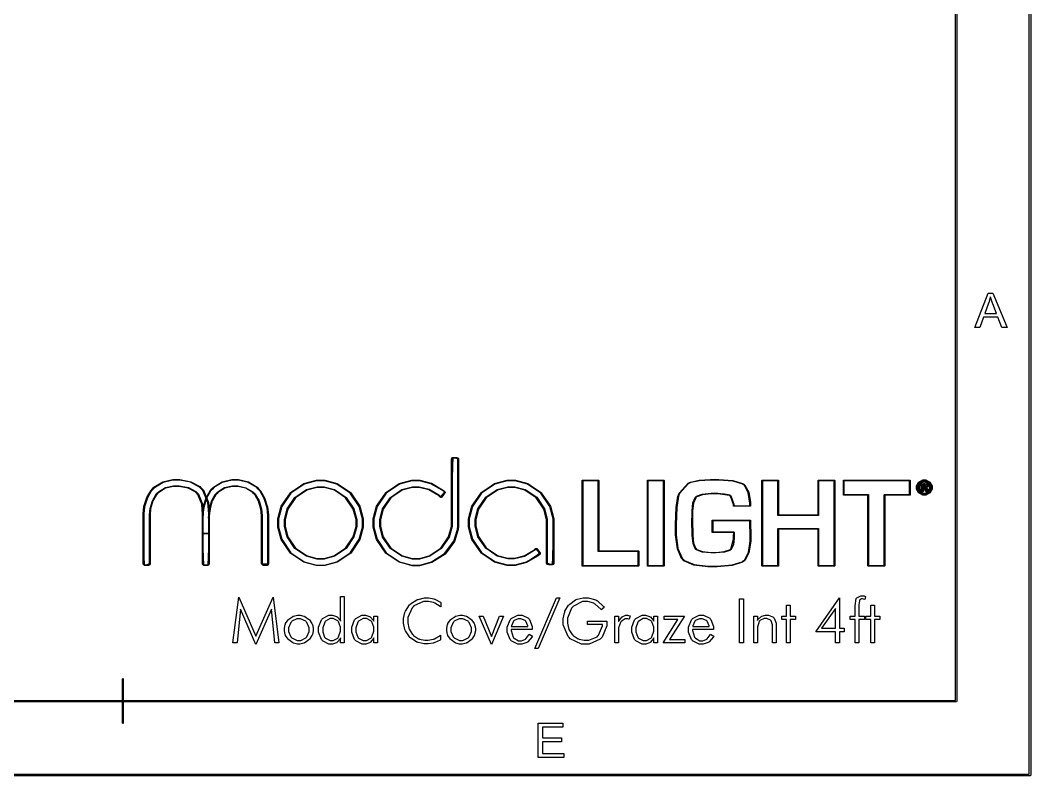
# Model space of a CAD drawing. Extents: x 0.54 to 10.46, y 0.74 to 7.76.
# Drawn here: x 8.179 to 10.465, y 0.739 to 2.448 of the extents above; entities that cross this region are included whole.
import ezdxf

# ---------------------------------------------------------------- set-up
doc = ezdxf.new("R2010")
doc.units = 0
doc.layers.get('0').update_dxf_attribs({"linetype": 'CONTINUOUS'})

msp = doc.modelspace()

# ---------------------------------------------------------------- linework, layer by layer
at = {"color": 0}
for points in [[(10.4631, 0.73899), (0.53689, 0.73899), (0.53646, 0.73899), (0.53516, 0.74029), (0.53516, 0.74072), (0.53516, 7.75928), (0.53516, 7.75971), (0.53646, 7.76101), (0.53689, 7.76101), (10.4631, 7.76101), (10.4635, 7.76101), (10.4648, 7.75971), (10.4648, 7.75928), (10.4648, 0.74072), (10.4648, 0.74029), (10.4635, 0.73899), (10.4631, 0.73899)], [(0.53863, 0.74246), (10.4614, 0.74246), (10.4614, 7.75754), (0.53863, 7.75754), (0.53863, 0.74246)], [(10.296, 0.90609), (0.87115, 0.90609), (0.87071, 0.90609), (0.86941, 0.90739), (0.86941, 0.90782), (0.86941, 7.59218), (0.86941, 7.59261), (0.87071, 7.59392), (0.87115, 7.59392), (10.296, 7.59392), (10.2964, 7.59392), (10.2977, 7.59261), (10.2977, 7.59218), (10.2977, 0.90782), (10.2977, 0.90739), (10.2964, 0.90609), (10.296, 0.90609)], [(0.87289, 0.90956), (10.2943, 0.90956), (10.2943, 7.59044), (0.87289, 7.59044), (0.87289, 0.90956)], [(10.3383, 1.7525), (10.3682, 1.83035), (10.3793, 1.83035), (10.4111, 1.7525), (10.3994, 1.7525), (10.3903, 1.7761), (10.3578, 1.7761), (10.3492, 1.7525), (10.3383, 1.7525)], [(10.3607, 1.78444), (10.3871, 1.78444), (10.379, 1.80604), (10.3783, 1.80767), (10.3737, 1.82113), (10.3735, 1.82215), (10.3732, 1.8209), (10.3697, 1.8086), (10.3693, 1.80735), (10.3607, 1.78444)], [(9.074, 1.21419), (9.06456, 1.21419), (9.0364, 1.22184), (9.00569, 1.24251), (8.98503, 1.27322), (8.97743, 1.30138), (8.97743, 1.31071), (8.97743, 1.32015), (8.98503, 1.34831), (9.00569, 1.37902), (9.0364, 1.39968), (9.06456, 1.40728), (9.074, 1.40728), (9.08257, 1.40728), (9.10835, 1.40082), (9.1345, 1.38596), (9.13926, 1.38173), (9.13926, 1.38173), (9.14014, 1.38043), (9.14019, 1.38015), (9.14019, 1.37999), (9.13965, 1.37836), (9.13954, 1.3782), (9.13894, 1.3775), (9.1351, 1.37272), (9.13238, 1.3693), (9.13238, 1.3693), (9.13222, 1.36914), (9.13112, 1.36849), (9.13081, 1.36849), (9.13032, 1.36849), (9.12896, 1.36936), (9.12896, 1.36936), (9.12522, 1.37288), (9.10357, 1.38558), (9.08138, 1.39117), (9.074, 1.39117), (9.06614, 1.39117), (9.04269, 1.38487), (9.01708, 1.36762), (8.99983, 1.34201), (8.99354, 1.31858), (8.99354, 1.31071), (8.99354, 1.3029), (8.99983, 1.27946), (9.01708, 1.25391), (9.04269, 1.23665), (9.06614, 1.23031), (9.074, 1.23031), (9.08171, 1.23031), (9.10493, 1.23665), (9.13038, 1.25391), (9.14774, 1.27951), (9.15429, 1.30295), (9.1544, 1.31076), (9.15446, 1.31646), (9.15457, 1.34451), (9.15457, 1.35726), (9.15457, 1.36149), (9.15451, 1.45486), (9.15451, 1.45486), (9.15511, 1.45742), (9.15539, 1.45768), (9.15554, 1.4579), (9.15782, 1.45888), (9.15858, 1.45888), (9.16672, 1.45888), (9.16672, 1.45888), (9.16917, 1.45828), (9.16943, 1.45801), (9.1696, 1.45785), (9.17051, 1.45589), (9.17051, 1.45524), (9.17051, 1.30691), (9.17036, 1.30452), (9.16976, 1.29557), (9.16103, 1.2691), (9.13997, 1.2404), (9.10997, 1.22119), (9.08296, 1.21419), (9.074, 1.21419)], [(9.13883, 1.38124), (9.13444, 1.38509), (9.10921, 1.39968), (9.08279, 1.40657), (9.074, 1.40657), (9.06467, 1.40657), (9.03668, 1.39908), (9.00618, 1.37853), (8.98563, 1.34804), (8.97814, 1.3201), (8.97814, 1.31076), (8.97814, 1.30149), (8.98563, 1.27349), (9.00618, 1.243), (9.03668, 1.22244), (9.06467, 1.21484), (9.074, 1.21484), (9.08296, 1.21484), (9.10992, 1.22184), (9.13965, 1.24099), (9.16049, 1.26953), (9.16906, 1.29574), (9.16965, 1.30458), (9.16971, 1.30518), (9.16971, 1.31174), (9.16976, 1.3291), (9.16982, 1.3533), (9.16982, 1.38081), (9.16982, 1.40815), (9.16982, 1.43201), (9.16982, 1.44883), (9.16986, 1.45518), (9.16986, 1.45518), (9.16906, 1.45594), (9.16303, 1.45785), (9.15858, 1.45822), (9.15858, 1.45822), (9.15771, 1.45742), (9.15662, 1.44174), (9.15565, 1.40864), (9.15528, 1.37614), (9.15528, 1.36144), (9.15528, 1.36144), (9.15528, 1.36144), (9.15528, 1.34473), (9.15517, 1.31652), (9.15511, 1.31076), (9.155, 1.3029), (9.14844, 1.27924), (9.13108, 1.25347), (9.10542, 1.23606), (9.08182, 1.22966), (9.074, 1.22966), (9.06608, 1.22966), (9.04243, 1.23606), (9.0166, 1.25347), (8.99918, 1.27924), (8.99283, 1.3029), (8.99283, 1.31076), (8.99283, 1.31868), (8.99918, 1.34234), (9.0166, 1.36811), (9.04243, 1.38552), (9.06608, 1.39187), (9.074, 1.39187), (9.08154, 1.39187), (9.10433, 1.38601), (9.12582, 1.37326), (9.12944, 1.36985), (9.13004, 1.36985), (9.13829, 1.37988), (9.13883, 1.38124)], [(9.074, 1.40593), (9.06472, 1.40593), (9.03694, 1.39844), (9.00667, 1.37804), (8.98628, 1.34777), (8.97879, 1.31999), (8.97879, 1.31071), (8.97879, 1.30149), (8.98628, 1.27371), (9.00667, 1.24349), (9.03694, 1.22309), (9.06472, 1.21555), (9.074, 1.21555), (9.08285, 1.21555), (9.10949, 1.22249), (9.139, 1.24137), (9.15978, 1.26964), (9.16835, 1.29579), (9.16894, 1.30463), (9.16917, 1.30697), (9.16917, 1.45524), (9.16917, 1.45568), (9.16862, 1.45692), (9.16851, 1.45697), (9.16835, 1.45714), (9.16683, 1.45751), (9.16683, 1.45751), (9.15858, 1.45751), (9.15804, 1.45751), (9.15653, 1.45692), (9.15642, 1.45676), (9.15625, 1.4566), (9.15593, 1.45497), (9.15593, 1.45497), (9.15597, 1.36149), (9.15597, 1.35726), (9.15597, 1.34451), (9.15588, 1.31641), (9.15582, 1.31071), (9.15571, 1.30279), (9.14903, 1.27892), (9.13135, 1.25293), (9.10547, 1.23541), (9.08188, 1.22895), (9.074, 1.22895), (9.06603, 1.22895), (9.04215, 1.23541), (9.01617, 1.25293), (8.99858, 1.27892), (8.99219, 1.30279), (8.99219, 1.31071), (8.99219, 1.31868), (8.99858, 1.34256), (9.01617, 1.36854), (9.04215, 1.38612), (9.06603, 1.39253), (9.074, 1.39253), (9.08149, 1.39253), (9.10406, 1.38683), (9.12614, 1.37392), (9.12993, 1.37033), (9.12993, 1.37033), (9.13058, 1.36985), (9.13081, 1.36985), (9.13086, 1.36985), (9.13097, 1.36985), (9.13124, 1.37012), (9.13129, 1.37017), (9.13129, 1.37017), (9.134, 1.37353), (9.13786, 1.37831), (9.13846, 1.37902), (9.13851, 1.37912), (9.13878, 1.37994), (9.13878, 1.37999), (9.13872, 1.3801), (9.1384, 1.38064), (9.1384, 1.38064), (9.13835, 1.3807), (9.13362, 1.38482), (9.10786, 1.39953), (9.08247, 1.40593), (9.074, 1.40593)], [(8.46886, 1.21468), (8.46875, 1.21468), (8.46847, 1.21468), (8.46847, 1.21468), (8.46121, 1.21468), (8.46044, 1.21468), (8.45833, 1.21571), (8.45817, 1.21587), (8.45779, 1.21625), (8.45692, 1.2187), (8.45692, 1.21951), (8.45692, 1.3227), (8.45682, 1.32373), (8.45692, 1.33122), (8.45893, 1.34771), (8.46528, 1.368), (8.47433, 1.38363), (8.47835, 1.38786), (8.48156, 1.39133), (8.50151, 1.40354), (8.52431, 1.40881), (8.53196, 1.40881), (8.54015, 1.40881), (8.56489, 1.40403), (8.58539, 1.39279), (8.58854, 1.3896), (8.59321, 1.38487), (8.60471, 1.35731), (8.60678, 1.33122), (8.60672, 1.32715), (8.60667, 1.32552), (8.60667, 1.32487), (8.60667, 1.32341), (8.60667, 1.32292), (8.60667, 1.21913), (8.60667, 1.21913), (8.6059, 1.21631), (8.60562, 1.21593), (8.60542, 1.21577), (8.60314, 1.21468), (8.60237, 1.21468), (8.59543, 1.21468), (8.59457, 1.21468), (8.59218, 1.21577), (8.59201, 1.21598), (8.59169, 1.21631), (8.59099, 1.21843), (8.59099, 1.21913), (8.59099, 1.32292), (8.59099, 1.32406), (8.59099, 1.32693), (8.59104, 1.32731), (8.5911, 1.33078), (8.58957, 1.35281), (8.58094, 1.375), (8.57742, 1.37858), (8.57503, 1.38102), (8.55881, 1.38954), (8.53863, 1.39318), (8.53196, 1.39318), (8.52593, 1.39318), (8.50786, 1.38921), (8.49229, 1.37988), (8.48981, 1.37723), (8.48643, 1.3737), (8.47906, 1.36035), (8.47401, 1.34288), (8.47254, 1.32916), (8.47254, 1.32487), (8.47254, 1.32341), (8.47254, 1.21935), (8.47254, 1.21843), (8.47136, 1.21571), (8.47114, 1.21549), (8.47092, 1.21533), (8.46886, 1.21468), (8.46886, 1.21468)], [(8.60237, 1.21539), (8.59543, 1.21539), (8.59446, 1.21631), (8.59326, 1.23378), (8.59213, 1.27056), (8.59174, 1.30664), (8.59169, 1.32292), (8.59169, 1.32292), (8.59174, 1.32753), (8.59022, 1.35243), (8.58149, 1.37543), (8.5779, 1.37907), (8.57547, 1.38151), (8.55908, 1.39014), (8.53874, 1.39382), (8.53201, 1.39382), (8.52587, 1.39382), (8.50754, 1.38981), (8.49181, 1.38043), (8.48931, 1.37771), (8.48589, 1.37413), (8.4784, 1.36062), (8.47331, 1.34299), (8.47185, 1.3291), (8.47185, 1.32482), (8.47185, 1.32335), (8.47185, 1.21935), (8.47103, 1.21837), (8.46528, 1.21593), (8.46121, 1.21539), (8.46121, 1.21539), (8.46029, 1.21642), (8.4591, 1.23394), (8.45801, 1.27062), (8.45762, 1.30653), (8.45757, 1.3227), (8.45757, 1.3227), (8.45751, 1.32362), (8.45757, 1.331), (8.45958, 1.34733), (8.46588, 1.36762), (8.47483, 1.38319), (8.47885, 1.38742), (8.48204, 1.3909), (8.50185, 1.40294), (8.52447, 1.4081), (8.53201, 1.4081), (8.54015, 1.4081), (8.56461, 1.40332), (8.5849, 1.39225), (8.58806, 1.38911), (8.59267, 1.38444), (8.60406, 1.35715), (8.60607, 1.33122), (8.60601, 1.32715), (8.60596, 1.32612), (8.6059, 1.30843), (8.60547, 1.2711), (8.60444, 1.23389), (8.60325, 1.21636), (8.60237, 1.21539)], [(8.53196, 1.40744), (8.52447, 1.40744), (8.50206, 1.40229), (8.48247, 1.39035), (8.47933, 1.38694), (8.47537, 1.38276), (8.46653, 1.3674), (8.46029, 1.34738), (8.45828, 1.33116), (8.45822, 1.32378), (8.45828, 1.32275), (8.45828, 1.21946), (8.45828, 1.21946), (8.45893, 1.21712), (8.45921, 1.21685), (8.45931, 1.21674), (8.46072, 1.21609), (8.46121, 1.21609), (8.46858, 1.21609), (8.46897, 1.21609), (8.47011, 1.21647), (8.47026, 1.21658), (8.47038, 1.21674), (8.47114, 1.2187), (8.47114, 1.21935), (8.47114, 1.32335), (8.47114, 1.32482), (8.47114, 1.32916), (8.47265, 1.34315), (8.47781, 1.36095), (8.48535, 1.37457), (8.48882, 1.3782), (8.49138, 1.38091), (8.50726, 1.39046), (8.52576, 1.39453), (8.53196, 1.39453), (8.53879, 1.39453), (8.55935, 1.39079), (8.5759, 1.38205), (8.5784, 1.37956), (8.58203, 1.37587), (8.59093, 1.35319), (8.59244, 1.33084), (8.59244, 1.32731), (8.59239, 1.32693), (8.59239, 1.32395), (8.59239, 1.32292), (8.59239, 1.21908), (8.59239, 1.21853), (8.59283, 1.21712), (8.59304, 1.21691), (8.59315, 1.2168), (8.59483, 1.21609), (8.59543, 1.21609), (8.60237, 1.21609), (8.60292, 1.21609), (8.60444, 1.21674), (8.6046, 1.21685), (8.60476, 1.21707), (8.60525, 1.21908), (8.60525, 1.21908), (8.60525, 1.32292), (8.60525, 1.32357), (8.60525, 1.32503), (8.60525, 1.32552), (8.60531, 1.32715), (8.60536, 1.33116), (8.60335, 1.35693), (8.59213, 1.38401), (8.58757, 1.38862), (8.58447, 1.39176), (8.56435, 1.40272), (8.54004, 1.40744), (8.53196, 1.40744)], [(8.73687, 1.21457), (8.73671, 1.21457), (8.73639, 1.21463), (8.73639, 1.21463), (8.72928, 1.21463), (8.72819, 1.21463), (8.7251, 1.21853), (8.7251, 1.21886), (8.7251, 1.32064), (8.7251, 1.32102), (8.72499, 1.32726), (8.72331, 1.34185), (8.71789, 1.36003), (8.71024, 1.37375), (8.70676, 1.37739), (8.70426, 1.38005), (8.68892, 1.38921), (8.67122, 1.39313), (8.66536, 1.39313), (8.65944, 1.39313), (8.64188, 1.38921), (8.62663, 1.38005), (8.62418, 1.37744), (8.62082, 1.37386), (8.61344, 1.36062), (8.60824, 1.34294), (8.60661, 1.32834), (8.60656, 1.32167), (8.60661, 1.32075), (8.60667, 1.32026), (8.60667, 1.28668), (8.60667, 1.28651), (8.60612, 1.28597), (8.60596, 1.28597), (8.59169, 1.28597), (8.59147, 1.28597), (8.59099, 1.28651), (8.59099, 1.28668), (8.59099, 1.32004), (8.59093, 1.32113), (8.59093, 1.32894), (8.59293, 1.34625), (8.59933, 1.36746), (8.60861, 1.38368), (8.61274, 1.38807), (8.61594, 1.39154), (8.63558, 1.4036), (8.65788, 1.40881), (8.66536, 1.40881), (8.67279, 1.40881), (8.69515, 1.4036), (8.71496, 1.39154), (8.71821, 1.38807), (8.72239, 1.38368), (8.73182, 1.3674), (8.7385, 1.34625), (8.74067, 1.32894), (8.74078, 1.32113), (8.74078, 1.32004), (8.74078, 1.21891), (8.74078, 1.21804), (8.73964, 1.21566), (8.73942, 1.21544), (8.73921, 1.21528), (8.73742, 1.21457), (8.73687, 1.21457)], [(8.74007, 1.21891), (8.74007, 1.32004), (8.74007, 1.32096), (8.73996, 1.32861), (8.73785, 1.34581), (8.73122, 1.36697), (8.72185, 1.38319), (8.71772, 1.38759), (8.71446, 1.391), (8.69488, 1.403), (8.67275, 1.4081), (8.66536, 1.4081), (8.65799, 1.4081), (8.63585, 1.403), (8.61638, 1.391), (8.61322, 1.38759), (8.6091, 1.38325), (8.59999, 1.36708), (8.59358, 1.34592), (8.59164, 1.32872), (8.59164, 1.32102), (8.59169, 1.31999), (8.59169, 1.28668), (8.60596, 1.28668), (8.60596, 1.32026), (8.60596, 1.32189), (8.6059, 1.32666), (8.60736, 1.34147), (8.61253, 1.36008), (8.62017, 1.37413), (8.62369, 1.37788), (8.62614, 1.38053), (8.6416, 1.38986), (8.6594, 1.39382), (8.66536, 1.39382), (8.67128, 1.39382), (8.68918, 1.38981), (8.70475, 1.38048), (8.70731, 1.37782), (8.71083, 1.37408), (8.71864, 1.36003), (8.72407, 1.34142), (8.72569, 1.32677), (8.72581, 1.32221), (8.72581, 1.32064), (8.72581, 1.21891), (8.72667, 1.21804), (8.73915, 1.21804), (8.74007, 1.21891)], [(8.66536, 1.39453), (8.67139, 1.39453), (8.68946, 1.39046), (8.70524, 1.38102), (8.70779, 1.37831), (8.71132, 1.37462), (8.71912, 1.36068), (8.72467, 1.34218), (8.7264, 1.32731), (8.72651, 1.32102), (8.72651, 1.32064), (8.72646, 1.21891), (8.72646, 1.21886), (8.72857, 1.21598), (8.72928, 1.21598), (8.73649, 1.21598), (8.73699, 1.21598), (8.73833, 1.21636), (8.73856, 1.21652), (8.73867, 1.21663), (8.73936, 1.21837), (8.73936, 1.21891), (8.73936, 1.32004), (8.73936, 1.32048), (8.73926, 1.32775), (8.73725, 1.34478), (8.73074, 1.36627), (8.72136, 1.38276), (8.71718, 1.38715), (8.71397, 1.39051), (8.69461, 1.40235), (8.67264, 1.40744), (8.66536, 1.40744), (8.65804, 1.40744), (8.63613, 1.40235), (8.61686, 1.39051), (8.61372, 1.3871), (8.60965, 1.38276), (8.60058, 1.36681), (8.59424, 1.34592), (8.59233, 1.32888), (8.59229, 1.32113), (8.59239, 1.32004), (8.59239, 1.28733), (8.60525, 1.28733), (8.60525, 1.32069), (8.60519, 1.32167), (8.60525, 1.32845), (8.60688, 1.34326), (8.61219, 1.36127), (8.61979, 1.37473), (8.62321, 1.37836), (8.62571, 1.38108), (8.64133, 1.39051), (8.65935, 1.39453), (8.66536, 1.39453)], [(8.85829, 1.21419), (8.84885, 1.21419), (8.82069, 1.22184), (8.78999, 1.24251), (8.76932, 1.27322), (8.76172, 1.30138), (8.76172, 1.31071), (8.76172, 1.32015), (8.76932, 1.34831), (8.78999, 1.37902), (8.82069, 1.39968), (8.84885, 1.40728), (8.85829, 1.40728), (8.86768, 1.40728), (8.89583, 1.39968), (8.92654, 1.37902), (8.94721, 1.34831), (8.95486, 1.32015), (8.95486, 1.31071), (8.95486, 1.30138), (8.94721, 1.27322), (8.92654, 1.24251), (8.89583, 1.22184), (8.86768, 1.21419), (8.85829, 1.21419)], [(8.85829, 1.40657), (8.84896, 1.40657), (8.82101, 1.39908), (8.79053, 1.37853), (8.76997, 1.34804), (8.76243, 1.3201), (8.76243, 1.31076), (8.76243, 1.30149), (8.76997, 1.27349), (8.79053, 1.243), (8.82101, 1.22244), (8.84896, 1.2149), (8.85829, 1.2149), (8.86757, 1.2149), (8.89556, 1.22244), (8.926, 1.243), (8.94656, 1.27349), (8.95415, 1.30149), (8.95415, 1.31076), (8.95415, 1.3201), (8.94656, 1.34804), (8.926, 1.37853), (8.89556, 1.39908), (8.86757, 1.40657), (8.85829, 1.40657)], [(8.85829, 1.40593), (8.84901, 1.40593), (8.82124, 1.39844), (8.79101, 1.37804), (8.77061, 1.34777), (8.76313, 1.31999), (8.76313, 1.31071), (8.76313, 1.30149), (8.77061, 1.27371), (8.79101, 1.24349), (8.82124, 1.22309), (8.84901, 1.21555), (8.85829, 1.21555), (8.86751, 1.21555), (8.89529, 1.22309), (8.92551, 1.24349), (8.9459, 1.27371), (8.95344, 1.30149), (8.95344, 1.31071), (8.95344, 1.31999), (8.9459, 1.34777), (8.92551, 1.37804), (8.89529, 1.39844), (8.86751, 1.40593), (8.85829, 1.40593)], [(9.28956, 1.21468), (9.28017, 1.21468), (9.25206, 1.22228), (9.22146, 1.24295), (9.20079, 1.2736), (9.19325, 1.30165), (9.19325, 1.31098), (9.19325, 1.32037), (9.20079, 1.34847), (9.22146, 1.37907), (9.25206, 1.39974), (9.28017, 1.40728), (9.28956, 1.40728), (9.29889, 1.40728), (9.32693, 1.39974), (9.35758, 1.37907), (9.37825, 1.34847), (9.38585, 1.32037), (9.38585, 1.31098), (9.38585, 1.22), (9.38585, 1.21924), (9.38476, 1.21707), (9.3846, 1.21685), (9.38428, 1.21658), (9.38232, 1.21593), (9.38172, 1.21593), (9.37429, 1.21593), (9.37429, 1.21593), (9.37147, 1.2168), (9.37115, 1.21707), (9.37088, 1.21728), (9.36974, 1.22005), (9.36974, 1.22092), (9.36974, 1.31098), (9.36974, 1.31879), (9.36339, 1.34223), (9.34619, 1.36773), (9.32069, 1.38493), (9.29731, 1.39122), (9.28956, 1.39122), (9.28174, 1.39122), (9.25836, 1.38493), (9.23286, 1.36773), (9.21565, 1.34223), (9.20936, 1.31879), (9.20936, 1.31098), (9.20936, 1.30322), (9.21565, 1.27984), (9.23286, 1.25434), (9.25836, 1.23714), (9.28174, 1.23079), (9.28956, 1.23079), (9.29693, 1.23079), (9.31912, 1.23649), (9.34088, 1.24924), (9.34462, 1.25277), (9.34478, 1.25293), (9.34754, 1.25298), (9.34782, 1.25266), (9.35465, 1.24419), (9.35465, 1.24419), (9.35465, 1.24414), (9.35465, 1.24414), (9.35482, 1.24392), (9.35504, 1.24051), (9.35476, 1.24018), (9.35026, 1.23611), (9.32449, 1.2213), (9.29829, 1.21468), (9.28956, 1.21468)], [(9.35406, 1.24376), (9.34728, 1.25223), (9.3431, 1.24881), (9.32021, 1.23606), (9.29719, 1.23009), (9.28956, 1.23009), (9.28168, 1.23009), (9.25808, 1.23649), (9.23236, 1.25385), (9.215, 1.27957), (9.20865, 1.30317), (9.20865, 1.31098), (9.20865, 1.3189), (9.215, 1.3425), (9.23236, 1.36822), (9.25808, 1.38558), (9.28168, 1.39193), (9.28956, 1.39193), (9.29736, 1.39193), (9.32096, 1.38558), (9.34668, 1.36822), (9.36404, 1.3425), (9.37044, 1.3189), (9.37044, 1.31098), (9.37044, 1.22092), (9.37136, 1.21989), (9.37756, 1.21718), (9.38178, 1.21663), (9.38178, 1.21663), (9.3826, 1.2175), (9.38368, 1.23286), (9.38471, 1.26514), (9.3851, 1.29677), (9.38514, 1.31098), (9.38514, 1.31098), (9.38514, 1.32031), (9.37761, 1.3482), (9.3571, 1.37858), (9.32667, 1.39914), (9.29883, 1.40663), (9.28956, 1.40663), (9.28022, 1.40663), (9.25233, 1.39914), (9.22194, 1.37858), (9.20144, 1.3482), (9.19396, 1.32031), (9.19396, 1.31098), (9.19396, 1.3017), (9.20144, 1.27387), (9.22194, 1.24343), (9.25233, 1.22293), (9.28022, 1.21539), (9.28956, 1.21539), (9.29833, 1.21539), (9.32482, 1.22255), (9.34983, 1.23909), (9.35406, 1.24376)], [(9.28956, 1.40593), (9.28028, 1.40593), (9.25261, 1.39849), (9.22244, 1.37809), (9.20204, 1.34793), (9.19461, 1.32026), (9.19461, 1.31098), (9.19461, 1.30176), (9.20204, 1.27409), (9.22244, 1.24392), (9.25261, 1.22358), (9.28028, 1.21609), (9.28956, 1.21609), (9.29813, 1.21609), (9.324, 1.2226), (9.34939, 1.23725), (9.35379, 1.24127), (9.35394, 1.24143), (9.35351, 1.24333), (9.35351, 1.24333), (9.34674, 1.25179), (9.34662, 1.25195), (9.34549, 1.25168), (9.34549, 1.25168), (9.34169, 1.2481), (9.31967, 1.23519), (9.29704, 1.22944), (9.28956, 1.22944), (9.28157, 1.22944), (9.25782, 1.23589), (9.23188, 1.25336), (9.21436, 1.2793), (9.20796, 1.30306), (9.20796, 1.31098), (9.20796, 1.31896), (9.21436, 1.34272), (9.23188, 1.36865), (9.25782, 1.38618), (9.28157, 1.39258), (9.28956, 1.39258), (9.29747, 1.39258), (9.32124, 1.38618), (9.34717, 1.36865), (9.36464, 1.34272), (9.3711, 1.31896), (9.3711, 1.31098), (9.3711, 1.22092), (9.3711, 1.22022), (9.3719, 1.21826), (9.37207, 1.2181), (9.37229, 1.21794), (9.37375, 1.21734), (9.37429, 1.21734), (9.38178, 1.21734), (9.38222, 1.21734), (9.38346, 1.21772), (9.38368, 1.21788), (9.38379, 1.21799), (9.38444, 1.21951), (9.38444, 1.22), (9.38444, 1.31098), (9.38444, 1.32026), (9.37696, 1.34793), (9.35661, 1.37809), (9.32644, 1.39849), (9.29878, 1.40593), (9.28956, 1.40593)], [(9.57764, 1.21316), (9.45053, 1.21316), (9.45031, 1.21316), (9.44982, 1.2137), (9.44982, 1.21387), (9.44982, 1.40679), (9.44982, 1.40701), (9.45031, 1.4075), (9.45053, 1.4075), (9.48714, 1.4075), (9.48731, 1.4075), (9.48785, 1.40701), (9.48785, 1.40679), (9.48785, 1.24734), (9.57764, 1.24734), (9.57781, 1.24734), (9.57829, 1.24685), (9.57829, 1.24664), (9.57829, 1.21387), (9.57829, 1.2137), (9.57781, 1.21316), (9.57764, 1.21316)], [(9.48714, 1.40679), (9.48714, 1.24664), (9.57764, 1.24664), (9.57764, 1.21387), (9.45053, 1.21387), (9.45053, 1.40679), (9.48714, 1.40679)], [(9.45122, 1.21457), (9.57693, 1.21457), (9.57693, 1.24598), (9.48714, 1.24598), (9.48693, 1.24598), (9.48643, 1.24647), (9.48643, 1.24664), (9.48643, 1.40614), (9.45122, 1.40614), (9.45122, 1.21457)], [(9.63488, 1.21316), (9.59825, 1.21316), (9.59804, 1.21316), (9.59754, 1.2137), (9.59754, 1.21387), (9.59754, 1.40679), (9.59754, 1.40701), (9.59804, 1.4075), (9.59825, 1.4075), (9.63488, 1.4075), (9.63504, 1.4075), (9.63558, 1.40701), (9.63558, 1.40679), (9.63558, 1.21387), (9.63558, 1.2137), (9.63504, 1.21316), (9.63488, 1.21316)], [(9.59825, 1.40679), (9.63488, 1.40679), (9.63488, 1.21387), (9.59825, 1.21387), (9.59825, 1.40679)], [(9.59896, 1.21452), (9.63417, 1.21452), (9.63417, 1.40608), (9.59896, 1.40608), (9.59896, 1.21452)], [(9.74447, 1.21143), (9.734, 1.21143), (9.70264, 1.21555), (9.68039, 1.2251), (9.67768, 1.22776), (9.67492, 1.23047), (9.66536, 1.25255), (9.66124, 1.28364), (9.66124, 1.294), (9.66124, 1.30697), (9.66287, 1.34581), (9.66667, 1.37153), (9.66775, 1.37429), (9.66911, 1.37771), (9.68983, 1.40087), (9.6926, 1.40207), (9.69532, 1.40326), (9.71485, 1.40744), (9.74007, 1.40924), (9.74854, 1.40924), (9.75917, 1.40924), (9.79107, 1.40647), (9.81287, 1.39996), (9.81543, 1.39811), (9.81793, 1.39626), (9.82682, 1.38026), (9.83068, 1.35682), (9.83068, 1.34901), (9.83068, 1.34885), (9.83014, 1.34831), (9.82997, 1.34831), (9.79297, 1.34831), (9.79275, 1.34831), (9.79226, 1.3488), (9.79226, 1.34896), (9.7921, 1.35205), (9.78543, 1.37126), (9.78429, 1.37196), (9.7831, 1.37272), (9.75689, 1.37641), (9.74815, 1.37641), (9.74169, 1.37641), (9.72244, 1.37451), (9.70964, 1.37001), (9.70828, 1.36871), (9.70688, 1.36746), (9.70199, 1.35569), (9.69993, 1.33794), (9.69993, 1.33203), (9.69976, 1.31266), (9.70008, 1.28792), (9.70008, 1.28217), (9.70215, 1.26481), (9.70692, 1.2532), (9.70833, 1.2519), (9.70969, 1.25065), (9.72217, 1.2462), (9.74089, 1.24425), (9.74713, 1.24425), (9.75315, 1.24425), (9.77138, 1.24588), (9.78347, 1.24968), (9.78483, 1.25071), (9.78614, 1.25179), (9.79269, 1.27414), (9.79269, 1.28158), (9.79281, 1.28879), (9.74501, 1.28879), (9.74485, 1.28879), (9.74436, 1.28933), (9.74436, 1.2895), (9.74436, 1.31652), (9.74436, 1.31668), (9.74485, 1.31717), (9.74501, 1.31717), (9.82997, 1.31717), (9.83014, 1.31717), (9.83068, 1.31668), (9.83068, 1.31652), (9.83128, 1.27821), (9.83128, 1.26953), (9.82721, 1.24349), (9.81788, 1.22575), (9.81521, 1.22369), (9.81256, 1.22168), (9.7895, 1.21452), (9.75569, 1.21143), (9.74447, 1.21143)], [(9.74507, 1.31646), (9.82997, 1.31646), (9.83057, 1.27816), (9.83057, 1.26959), (9.82661, 1.24382), (9.81739, 1.22629), (9.81478, 1.22423), (9.81213, 1.22222), (9.78928, 1.21517), (9.75564, 1.21213), (9.74447, 1.21213), (9.73406, 1.21213), (9.70285, 1.2162), (9.68088, 1.22559), (9.67817, 1.22824), (9.67546, 1.23096), (9.66596, 1.25277), (9.66194, 1.28369), (9.66194, 1.294), (9.66194, 1.30697), (9.66351, 1.3457), (9.66732, 1.37126), (9.6684, 1.37402), (9.66971, 1.37744), (9.69011, 1.40028), (9.69288, 1.40142), (9.69558, 1.40261), (9.71496, 1.40679), (9.74018, 1.40853), (9.74858, 1.40853), (9.75917, 1.40853), (9.7909, 1.40582), (9.8125, 1.39942), (9.815, 1.39757), (9.81749, 1.39578), (9.82622, 1.37999), (9.82997, 1.35677), (9.82997, 1.34901), (9.79297, 1.34901), (9.79281, 1.35216), (9.78586, 1.37174), (9.78467, 1.3725), (9.78342, 1.37332), (9.75694, 1.37712), (9.74815, 1.37712), (9.74164, 1.37712), (9.72211, 1.37516), (9.70921, 1.37055), (9.70779, 1.36919), (9.70632, 1.36789), (9.70133, 1.35596), (9.69922, 1.33805), (9.69922, 1.33203), (9.69906, 1.31266), (9.69937, 1.28792), (9.69937, 1.28206), (9.7015, 1.26449), (9.70643, 1.25271), (9.70785, 1.25141), (9.70925, 1.25011), (9.7219, 1.24555), (9.74078, 1.24354), (9.74713, 1.24354), (9.75325, 1.24354), (9.77165, 1.24523), (9.7839, 1.24908), (9.78526, 1.25016), (9.78663, 1.2513), (9.79335, 1.27403), (9.79335, 1.28158), (9.79351, 1.2895), (9.74507, 1.2895), (9.74507, 1.31646)], [(9.74854, 1.40782), (9.74018, 1.40782), (9.71511, 1.40608), (9.69581, 1.40201), (9.69314, 1.40082), (9.69043, 1.39968), (9.67036, 1.37712), (9.66906, 1.37375), (9.66797, 1.37104), (9.66417, 1.34554), (9.6626, 1.30691), (9.6626, 1.294), (9.6626, 1.2838), (9.66661, 1.25309), (9.676, 1.23139), (9.67865, 1.22873), (9.68132, 1.22613), (9.70313, 1.21685), (9.7341, 1.21284), (9.74447, 1.21284), (9.75558, 1.21284), (9.78901, 1.21587), (9.81179, 1.22282), (9.8144, 1.22477), (9.81694, 1.22678), (9.82596, 1.24414), (9.82986, 1.26969), (9.82986, 1.27816), (9.82932, 1.31581), (9.74571, 1.31581), (9.74571, 1.29015), (9.79351, 1.29015), (9.79362, 1.29015), (9.79394, 1.29004), (9.794, 1.28998), (9.794, 1.28998), (9.79422, 1.2895), (9.79422, 1.2895), (9.79406, 1.28152), (9.79406, 1.27642), (9.79199, 1.26101), (9.78711, 1.25081), (9.78569, 1.24962), (9.78429, 1.24848), (9.77192, 1.24452), (9.75331, 1.24284), (9.74713, 1.24284), (9.74072, 1.24284), (9.72157, 1.24485), (9.70882, 1.24957), (9.70736, 1.25087), (9.70589, 1.25223), (9.70079, 1.26416), (9.69868, 1.28201), (9.69868, 1.28792), (9.6984, 1.31266), (9.69851, 1.33203), (9.69851, 1.33811), (9.70068, 1.35634), (9.70578, 1.36838), (9.70731, 1.36974), (9.70876, 1.37109), (9.72185, 1.37581), (9.74154, 1.37782), (9.74815, 1.37782), (9.75413, 1.37782), (9.77214, 1.37668), (9.78381, 1.37392), (9.78504, 1.3731), (9.78624, 1.37234), (9.7934, 1.35281), (9.79362, 1.34966), (9.82932, 1.34966), (9.82926, 1.35579), (9.82553, 1.37983), (9.817, 1.39529), (9.81461, 1.39703), (9.81213, 1.39882), (9.79064, 1.40511), (9.75906, 1.40782), (9.74854, 1.40782)], [(10.0208, 1.21316), (9.98415, 1.21316), (9.984, 1.21316), (9.98351, 1.2137), (9.98351, 1.21387), (9.98351, 1.29655), (9.89442, 1.29655), (9.89442, 1.21387), (9.89442, 1.2137), (9.89388, 1.21316), (9.89372, 1.21316), (9.8571, 1.21316), (9.85688, 1.21316), (9.85639, 1.2137), (9.85639, 1.21387), (9.85639, 1.40679), (9.85639, 1.40701), (9.85688, 1.4075), (9.8571, 1.4075), (9.89372, 1.4075), (9.89388, 1.4075), (9.89442, 1.40701), (9.89442, 1.40679), (9.89442, 1.32878), (9.98351, 1.32878), (9.98351, 1.40679), (9.98351, 1.40701), (9.984, 1.4075), (9.98415, 1.4075), (10.0208, 1.4075), (10.021, 1.4075), (10.0215, 1.40701), (10.0215, 1.40679), (10.0215, 1.21387), (10.0215, 1.2137), (10.021, 1.21316), (10.0208, 1.21316)], [(10.0208, 1.40679), (10.0208, 1.21387), (9.98415, 1.21387), (9.98415, 1.29725), (9.89372, 1.29725), (9.89372, 1.21387), (9.8571, 1.21387), (9.8571, 1.40679), (9.89372, 1.40679), (9.89372, 1.32807), (9.98415, 1.32807), (9.98415, 1.40679), (10.0208, 1.40679)], [(9.98486, 1.21457), (10.0201, 1.21457), (10.0201, 1.40614), (9.98486, 1.40614), (9.98486, 1.32807), (9.98486, 1.32791), (9.98432, 1.32737), (9.98415, 1.32737), (9.89372, 1.32737), (9.8935, 1.32737), (9.89301, 1.32791), (9.89301, 1.32807), (9.89301, 1.40614), (9.85781, 1.40614), (9.85781, 1.21457), (9.89301, 1.21457), (9.89301, 1.29725), (9.89301, 1.29747), (9.8935, 1.29796), (9.89372, 1.29796), (9.98415, 1.29796), (9.98432, 1.29796), (9.98486, 1.29747), (9.98486, 1.29725), (9.98486, 1.21457)], [(10.1338, 1.21316), (10.0972, 1.21316), (10.097, 1.21316), (10.0965, 1.2137), (10.0965, 1.21387), (10.0965, 1.37332), (10.0415, 1.37332), (10.0413, 1.37332), (10.0408, 1.37386), (10.0408, 1.37402), (10.0408, 1.40679), (10.0408, 1.40701), (10.0413, 1.4075), (10.0415, 1.4075), (10.1915, 1.4075), (10.1917, 1.4075), (10.1922, 1.40701), (10.1922, 1.40679), (10.1922, 1.37402), (10.1922, 1.37386), (10.1917, 1.37332), (10.1915, 1.37332), (10.1346, 1.37332), (10.1346, 1.21387), (10.1346, 1.2137), (10.134, 1.21316), (10.1338, 1.21316)], [(10.1338, 1.37402), (10.1338, 1.21387), (10.0972, 1.21387), (10.0972, 1.37402), (10.0415, 1.37402), (10.0415, 1.40679), (10.1915, 1.40679), (10.1915, 1.37402), (10.1338, 1.37402)], [(10.0979, 1.21457), (10.1331, 1.21457), (10.1331, 1.37402), (10.1331, 1.37419), (10.1336, 1.37468), (10.1338, 1.37468), (10.1908, 1.37468), (10.1908, 1.40614), (10.0422, 1.40614), (10.0422, 1.37468), (10.0972, 1.37468), (10.0974, 1.37468), (10.0979, 1.37419), (10.0979, 1.37402), (10.0979, 1.21457)], [(10.224, 1.37353), (10.2209, 1.37353), (10.2115, 1.37858), (10.2064, 1.3878), (10.2064, 1.39085), (10.2064, 1.39388), (10.2115, 1.403), (10.2209, 1.40799), (10.224, 1.40799), (10.2271, 1.40799), (10.2364, 1.40306), (10.2415, 1.39393), (10.2415, 1.39085), (10.2415, 1.3878), (10.2364, 1.37858), (10.2271, 1.37353), (10.224, 1.37353)], [(10.224, 1.40663), (10.2211, 1.40663), (10.2125, 1.40201), (10.2078, 1.39367), (10.2078, 1.39085), (10.2078, 1.38802), (10.2125, 1.37956), (10.2211, 1.37495), (10.224, 1.37495), (10.2268, 1.37495), (10.2354, 1.37956), (10.2401, 1.38802), (10.2401, 1.39085), (10.2401, 1.39367), (10.2354, 1.40207), (10.2268, 1.40663), (10.224, 1.40663)], [(10.2241, 1.37706), (10.2217, 1.37706), (10.2145, 1.38102), (10.2106, 1.3884), (10.2106, 1.39085), (10.2106, 1.39333), (10.2145, 1.40072), (10.2216, 1.40468), (10.224, 1.40468), (10.2263, 1.40468), (10.2334, 1.40067), (10.2373, 1.39328), (10.2373, 1.39079), (10.2373, 1.3884), (10.2335, 1.38108), (10.2265, 1.37706), (10.2241, 1.37706)], [(10.224, 1.40326), (10.2218, 1.40326), (10.2154, 1.39968), (10.212, 1.39307), (10.212, 1.39085), (10.212, 1.38867), (10.2154, 1.382), (10.2219, 1.37842), (10.2241, 1.37842), (10.2262, 1.37842), (10.2325, 1.382), (10.2359, 1.38862), (10.2359, 1.39079), (10.2359, 1.39307), (10.2325, 1.39974), (10.2261, 1.40326), (10.224, 1.40326)], [(10.232, 1.38157), (10.2279, 1.38157), (10.2278, 1.38157), (10.2274, 1.38178), (10.2274, 1.38178), (10.2272, 1.38194), (10.2263, 1.38466), (10.2262, 1.38504), (10.2259, 1.38607), (10.2259, 1.38639), (10.2238, 1.38818), (10.2232, 1.38818), (10.2221, 1.38818), (10.2221, 1.38222), (10.2221, 1.38205), (10.2216, 1.38157), (10.2214, 1.38157), (10.2176, 1.38157), (10.2174, 1.38157), (10.2169, 1.38205), (10.2169, 1.38222), (10.2169, 1.39865), (10.2169, 1.39888), (10.2173, 1.39936), (10.2174, 1.39936), (10.2178, 1.39947), (10.2224, 1.39985), (10.2239, 1.39985), (10.2254, 1.39985), (10.2296, 1.39882), (10.2299, 1.3986), (10.2303, 1.39839), (10.2319, 1.3954), (10.2319, 1.39437), (10.2319, 1.39339), (10.2296, 1.39063), (10.2292, 1.3904), (10.2295, 1.39025), (10.2314, 1.38699), (10.2315, 1.3865), (10.2316, 1.38596), (10.2325, 1.38281), (10.2326, 1.38265), (10.2326, 1.3826), (10.2326, 1.38194), (10.2326, 1.38189), (10.2326, 1.38184), (10.2322, 1.38157), (10.232, 1.38157)], [(10.2283, 1.38292), (10.2309, 1.38292), (10.2308, 1.38314), (10.2302, 1.38585), (10.2301, 1.38623), (10.23, 1.38672), (10.2279, 1.3896), (10.2275, 1.38971), (10.2275, 1.38976), (10.2271, 1.39025), (10.2271, 1.39035), (10.2271, 1.39057), (10.2271, 1.39074), (10.2275, 1.39122), (10.2276, 1.39122), (10.228, 1.39139), (10.2305, 1.39367), (10.2305, 1.39437), (10.2305, 1.39518), (10.2293, 1.39735), (10.2292, 1.39746), (10.2289, 1.39762), (10.2252, 1.39849), (10.2239, 1.39849), (10.2225, 1.39849), (10.2186, 1.39817), (10.2183, 1.39811), (10.2183, 1.38292), (10.2207, 1.38292), (10.2207, 1.38889), (10.2207, 1.38906), (10.2212, 1.38954), (10.2214, 1.38954), (10.2232, 1.38954), (10.2242, 1.38954), (10.2272, 1.38694), (10.2273, 1.38634), (10.2275, 1.38536), (10.2276, 1.38515), (10.2282, 1.38308), (10.2283, 1.38292)], [(10.2233, 1.39085), (10.2215, 1.39085), (10.2213, 1.39085), (10.2208, 1.39139), (10.2208, 1.39154), (10.2208, 1.39626), (10.2208, 1.39643), (10.2212, 1.39692), (10.2213, 1.39692), (10.2214, 1.39697), (10.223, 1.39719), (10.2236, 1.39719), (10.2247, 1.39719), (10.2278, 1.39475), (10.2278, 1.39393), (10.2278, 1.39318), (10.2244, 1.39085), (10.2233, 1.39085)], [(10.2222, 1.39225), (10.2233, 1.39225), (10.2241, 1.39225), (10.2264, 1.39356), (10.2264, 1.39393), (10.2264, 1.39442), (10.2243, 1.39578), (10.2236, 1.39578), (10.2232, 1.39578), (10.2222, 1.39572), (10.2222, 1.39567), (10.2222, 1.39225)], [(8.85829, 1.2289), (8.85032, 1.2289), (8.82644, 1.23535), (8.80046, 1.25293), (8.78288, 1.27897), (8.77647, 1.30284), (8.77647, 1.31076), (8.77647, 1.31874), (8.78288, 1.34261), (8.80046, 1.3686), (8.82644, 1.38612), (8.85032, 1.39253), (8.85829, 1.39253), (8.86621, 1.39253), (8.89008, 1.38612), (8.91607, 1.3686), (8.93365, 1.34261), (8.94011, 1.31874), (8.94011, 1.31076), (8.94011, 1.30284), (8.93365, 1.27897), (8.91607, 1.25293), (8.89008, 1.23535), (8.86621, 1.2289), (8.85829, 1.2289)], [(8.85829, 1.2296), (8.85037, 1.2296), (8.82671, 1.236), (8.80094, 1.25342), (8.78353, 1.27924), (8.77718, 1.3029), (8.77718, 1.31076), (8.77718, 1.31868), (8.78353, 1.34234), (8.80094, 1.36811), (8.82671, 1.38552), (8.85037, 1.39187), (8.85829, 1.39187), (8.86615, 1.39187), (8.88981, 1.38552), (8.91558, 1.36811), (8.933, 1.34234), (8.9394, 1.31868), (8.9394, 1.31076), (8.9394, 1.3029), (8.933, 1.27924), (8.91558, 1.25342), (8.88981, 1.236), (8.86615, 1.2296), (8.85829, 1.2296)], [(8.85829, 1.39117), (8.85042, 1.39117), (8.82699, 1.38487), (8.80143, 1.36762), (8.78418, 1.34207), (8.77789, 1.31863), (8.77789, 1.31076), (8.77789, 1.30295), (8.78418, 1.27951), (8.80143, 1.25391), (8.82699, 1.23665), (8.85042, 1.23031), (8.85829, 1.23031), (8.8661, 1.23031), (8.88954, 1.23665), (8.9151, 1.25391), (8.93235, 1.27951), (8.93869, 1.30295), (8.93869, 1.31076), (8.93869, 1.31863), (8.93235, 1.34207), (8.9151, 1.36762), (8.88954, 1.38487), (8.8661, 1.39117), (8.85829, 1.39117)], [(8.71197, 1.03575), (8.67708, 1.11545), (8.66954, 1.03961), (8.66026, 1.03961), (8.67378, 1.14312), (8.71181, 1.05474), (8.75125, 1.14312), (8.76406, 1.03961), (8.75472, 1.03961), (8.74735, 1.11545), (8.71197, 1.03575)], [(8.9036, 1.03961), (8.9036, 1.05062), (8.90306, 1.04953), (8.89611, 1.04102), (8.89524, 1.04042), (8.89432, 1.03988), (8.88553, 1.03695), (8.88265, 1.03695), (8.87739, 1.03695), (8.86307, 1.04438), (8.86176, 1.04584), (8.8604, 1.04736), (8.85389, 1.06386), (8.85389, 1.06934), (8.85389, 1.07525), (8.8604, 1.09136), (8.86171, 1.09288), (8.86296, 1.0944), (8.87711, 1.102), (8.88183, 1.102), (8.8851, 1.102), (8.8941, 1.09923), (8.89501, 1.09863), (8.89594, 1.09809), (8.90306, 1.0899), (8.9036, 1.08881), (8.9036, 1.14475), (8.91206, 1.14475), (8.91206, 1.03961), (8.9036, 1.03961)], [(10.0673, 1.03961), (10.0673, 1.09267), (10.056, 1.09267), (10.056, 1.09977), (10.0673, 1.09977), (10.0673, 1.11713), (10.0673, 1.12305), (10.07, 1.13976), (10.0706, 1.14063), (10.0712, 1.14155), (10.0801, 1.146), (10.0831, 1.146), (10.0841, 1.146), (10.087, 1.14573), (10.0873, 1.14567), (10.0877, 1.14562), (10.0908, 1.14475), (10.0912, 1.14459), (10.0896, 1.13726), (10.0893, 1.13742), (10.0866, 1.13846), (10.0864, 1.13851), (10.0862, 1.13862), (10.0842, 1.13889), (10.0836, 1.13889), (10.082, 1.13889), (10.0776, 1.13601), (10.0774, 1.13542), (10.077, 1.13487), (10.0755, 1.12565), (10.0755, 1.12256), (10.0755, 1.09977), (10.0888, 1.09977), (10.0888, 1.09267), (10.0755, 1.09267), (10.0755, 1.03961), (10.0673, 1.03961)], [(9.13032, 1.12071), (9.12907, 1.1218), (9.11643, 1.12967), (9.11518, 1.13015), (9.11387, 1.1307), (9.10265, 1.13319), (9.0989, 1.13319), (9.09104, 1.13319), (9.06961, 1.12305), (9.0676, 1.12098), (9.0656, 1.11898), (9.05556, 1.09668), (9.05556, 1.08919), (9.05556, 1.0848), (9.058, 1.07286), (9.05854, 1.07151), (9.05903, 1.0702), (9.06646, 1.05854), (9.06749, 1.05751), (9.06847, 1.05653), (9.07986, 1.04899), (9.08117, 1.04845), (9.08242, 1.04796), (9.09381, 1.0453), (9.09765, 1.0453), (9.10183, 1.0453), (9.11301, 1.04774), (9.11436, 1.04823), (9.11572, 1.04872), (9.12853, 1.05593), (9.12978, 1.05686), (9.12978, 1.04628), (9.12853, 1.04557), (9.11561, 1.03982), (9.11426, 1.03939), (9.1129, 1.03901), (9.10178, 1.037), (9.0981, 1.037), (9.09293, 1.037), (9.0791, 1.0402), (9.07747, 1.04085), (9.07579, 1.0415), (9.06174, 1.05056), (9.0606, 1.0517), (9.05935, 1.0529), (9.05018, 1.06679), (9.04958, 1.06836), (9.04893, 1.06999), (9.0459, 1.08442), (9.0459, 1.08919), (9.0459, 1.0944), (9.04904, 1.1084), (9.04969, 1.10997), (9.05029, 1.1116), (9.05951, 1.12543), (9.06071, 1.12657), (9.06185, 1.12771), (9.0759, 1.13666), (9.07758, 1.13726), (9.07921, 1.13791), (9.09338, 1.14117), (9.0981, 1.14117), (9.10249, 1.14117), (9.11431, 1.13894), (9.11567, 1.13851), (9.11703, 1.13807), (9.12929, 1.13157), (9.13043, 1.1307), (9.13032, 1.12071)], [(9.39193, 1.14111), (9.39925, 1.14111), (9.35069, 1.02675), (9.34332, 1.02675), (9.39193, 1.14111)], [(9.493, 1.11393), (9.49197, 1.11551), (9.4796, 1.12733), (9.47814, 1.12815), (9.47667, 1.12896), (9.46283, 1.13292), (9.45828, 1.13292), (9.45074, 1.13292), (9.43012, 1.12256), (9.42822, 1.12044), (9.42626, 1.11838), (9.41661, 1.0957), (9.41661, 1.08811), (9.41661, 1.08393), (9.41917, 1.0727), (9.41971, 1.07134), (9.42019, 1.07004), (9.42768, 1.05843), (9.42871, 1.0574), (9.42969, 1.05642), (9.44081, 1.04888), (9.44206, 1.04834), (9.44325, 1.04785), (9.45449, 1.0453), (9.45828, 1.0453), (9.46506, 1.0453), (9.48367, 1.05355), (9.4854, 1.05518), (9.48714, 1.0568), (9.4961, 1.07823), (9.49615, 1.08084), (9.46192, 1.08084), (9.46192, 1.08865), (9.50608, 1.08865), (9.50608, 1.08757), (9.50608, 1.07829), (9.49528, 1.05268), (9.49311, 1.0504), (9.49094, 1.04818), (9.46582, 1.03695), (9.45747, 1.03695), (9.44829, 1.03695), (9.42324, 1.04894), (9.4209, 1.05132), (9.41857, 1.05377), (9.40696, 1.08024), (9.40696, 1.08903), (9.40696, 1.09413), (9.40989, 1.10775), (9.41049, 1.10932), (9.41103, 1.11095), (9.41949, 1.12473), (9.42062, 1.12587), (9.42182, 1.12717), (9.43533, 1.13677), (9.43685, 1.13737), (9.43837, 1.13802), (9.45236, 1.14111), (9.45703, 1.14111), (9.46349, 1.14111), (9.48112, 1.13661), (9.48296, 1.13569), (9.48475, 1.13482), (9.49858, 1.12142), (9.49957, 1.11963), (9.493, 1.11393)], [(9.80588, 1.13889), (9.81489, 1.13889), (9.81489, 1.03961), (9.80588, 1.03961), (9.80588, 1.13889)], [(9.9126, 1.09267), (9.90153, 1.09267), (9.90153, 1.09977), (9.9126, 1.09977), (9.9126, 1.12446), (9.92079, 1.12446), (9.92079, 1.09977), (9.93283, 1.09977), (9.93283, 1.09267), (9.92079, 1.09267), (9.92079, 1.03961), (9.9126, 1.03961), (9.9126, 1.09267)], [(10.0231, 1.03961), (10.0231, 1.06478), (9.97831, 1.06478), (10.0321, 1.14128), (10.0321, 1.07248), (10.0423, 1.07248), (10.0423, 1.06478), (10.0321, 1.06478), (10.0321, 1.03961), (10.0231, 1.03961)], [(10.103, 1.09267), (10.092, 1.09267), (10.092, 1.09977), (10.103, 1.09977), (10.103, 1.12446), (10.1112, 1.12446), (10.1112, 1.09977), (10.1233, 1.09977), (10.1233, 1.09267), (10.1112, 1.09267), (10.1112, 1.03961), (10.103, 1.03961), (10.103, 1.09267)], [(8.80886, 1.03695), (8.80578, 1.03695), (8.79747, 1.03912), (8.7965, 1.0395), (8.79551, 1.03993), (8.78657, 1.04606), (8.78581, 1.04682), (8.78504, 1.04758), (8.77924, 1.05615), (8.77886, 1.05713), (8.77843, 1.05811), (8.77647, 1.06673), (8.77647, 1.06961), (8.77647, 1.07275), (8.77849, 1.08111), (8.77892, 1.08209), (8.77929, 1.08306), (8.78515, 1.0918), (8.78592, 1.0925), (8.78668, 1.09332), (8.79546, 1.09918), (8.79644, 1.09956), (8.79742, 1.09999), (8.80599, 1.102), (8.80886, 1.102), (8.81201, 1.102), (8.82047, 1.09999), (8.8215, 1.09956), (8.82249, 1.09918), (8.83138, 1.09332), (8.83219, 1.0925), (8.83296, 1.09174), (8.83892, 1.08301), (8.83936, 1.08203), (8.83974, 1.08105), (8.84179, 1.07248), (8.84179, 1.06961), (8.84179, 1.06652), (8.83974, 1.05821), (8.83936, 1.05724), (8.83892, 1.05626), (8.83306, 1.04758), (8.83231, 1.04682), (8.83149, 1.04606), (8.82249, 1.03993), (8.8215, 1.0395), (8.82047, 1.03912), (8.81174, 1.03695), (8.80886, 1.03695)], [(8.97863, 1.03961), (8.97863, 1.05062), (8.97808, 1.04953), (8.97108, 1.04107), (8.97021, 1.04047), (8.96929, 1.03993), (8.96044, 1.03695), (8.95751, 1.03695), (8.95226, 1.03695), (8.93793, 1.04438), (8.93664, 1.04584), (8.93528, 1.04736), (8.92876, 1.06386), (8.92876, 1.06934), (8.92876, 1.07525), (8.93528, 1.09136), (8.93658, 1.09288), (8.93782, 1.0944), (8.95199, 1.102), (8.95671, 1.102), (8.96001, 1.102), (8.96897, 1.09923), (8.96994, 1.09863), (8.97086, 1.09809), (8.97808, 1.0899), (8.97863, 1.08881), (8.97863, 1.09977), (8.98693, 1.09977), (8.98693, 1.03961), (8.97863, 1.03961)], [(9.17594, 1.03695), (9.17285, 1.03695), (9.16461, 1.03912), (9.16363, 1.0395), (9.1626, 1.03993), (9.15365, 1.04606), (9.15289, 1.04682), (9.15213, 1.04758), (9.14632, 1.05615), (9.14594, 1.05713), (9.14551, 1.05811), (9.14361, 1.06673), (9.14361, 1.06961), (9.14361, 1.07275), (9.14561, 1.08111), (9.14606, 1.08209), (9.14643, 1.08306), (9.15224, 1.0918), (9.153, 1.0925), (9.15375, 1.09332), (9.16254, 1.09918), (9.16351, 1.09956), (9.1645, 1.09999), (9.17307, 1.102), (9.17594, 1.102), (9.1791, 1.102), (9.18756, 1.09999), (9.18858, 1.09956), (9.18956, 1.09918), (9.19846, 1.09332), (9.19928, 1.0925), (9.20003, 1.09174), (9.206, 1.08301), (9.20643, 1.08203), (9.20682, 1.08105), (9.20893, 1.07248), (9.20893, 1.06961), (9.20893, 1.06652), (9.20688, 1.05821), (9.20649, 1.05724), (9.20606, 1.05626), (9.20019, 1.04758), (9.19943, 1.04682), (9.19863, 1.04606), (9.18956, 1.03993), (9.18858, 1.0395), (9.18756, 1.03912), (9.17882, 1.03695), (9.17594, 1.03695)], [(9.21713, 1.09977), (9.22624, 1.09977), (9.24468, 1.0542), (9.26307, 1.09977), (9.27235, 1.09977), (9.24468, 1.03575), (9.21713, 1.09977)], [(9.33708, 1.06944), (9.28928, 1.06944), (9.28933, 1.06755), (9.29417, 1.0523), (9.29508, 1.05116), (9.29601, 1.05008), (9.30632, 1.04449), (9.30979, 1.04449), (9.31272, 1.04449), (9.32064, 1.04747), (9.3215, 1.04807), (9.32232, 1.04872), (9.32921, 1.05773), (9.32981, 1.05892), (9.33746, 1.05474), (9.33669, 1.05322), (9.32731, 1.04205), (9.32622, 1.04129), (9.32508, 1.04058), (9.31358, 1.03695), (9.30979, 1.03695), (9.30442, 1.03695), (9.28976, 1.04438), (9.28842, 1.04584), (9.28706, 1.04731), (9.28022, 1.06364), (9.28022, 1.06907), (9.28022, 1.07503), (9.287, 1.09142), (9.28836, 1.09294), (9.28971, 1.09446), (9.30453, 1.102), (9.30951, 1.102), (9.31451, 1.102), (9.32829, 1.09505), (9.32954, 1.09364), (9.33078, 1.09228), (9.33708, 1.07655), (9.33708, 1.07129), (9.33708, 1.06944)], [(9.53217, 1.08773), (9.53293, 1.08903), (9.54047, 1.0982), (9.54124, 1.09874), (9.54194, 1.09928), (9.54915, 1.102), (9.5516, 1.102), (9.55246, 1.102), (9.55479, 1.10173), (9.55512, 1.10167), (9.55539, 1.10162), (9.55838, 1.1008), (9.55871, 1.10069), (9.55599, 1.09283), (9.55572, 1.09294), (9.55339, 1.09353), (9.55317, 1.09353), (9.5529, 1.09359), (9.55094, 1.0938), (9.55035, 1.0938), (9.54715, 1.0938), (9.53842, 1.08794), (9.53754, 1.08675), (9.53663, 1.08561), (9.53217, 1.0733), (9.53217, 1.06917), (9.53217, 1.03961), (9.52382, 1.03961), (9.52382, 1.09977), (9.53217, 1.09977), (9.53217, 1.08773)], [(9.61203, 1.03961), (9.61203, 1.05062), (9.61149, 1.04953), (9.60449, 1.04107), (9.60363, 1.04047), (9.60271, 1.03993), (9.59386, 1.03695), (9.59093, 1.03695), (9.58567, 1.03695), (9.57135, 1.04438), (9.57004, 1.04584), (9.56868, 1.04736), (9.56218, 1.06386), (9.56218, 1.06934), (9.56218, 1.07525), (9.56868, 1.09136), (9.56999, 1.09288), (9.57124, 1.0944), (9.58539, 1.102), (9.59011, 1.102), (9.59343, 1.102), (9.60237, 1.09923), (9.60335, 1.09863), (9.60428, 1.09809), (9.61149, 1.0899), (9.61203, 1.08881), (9.61203, 1.09977), (9.62033, 1.09977), (9.62033, 1.03961), (9.61203, 1.03961)], [(9.63314, 1.03961), (9.66672, 1.09223), (9.63547, 1.09223), (9.63547, 1.09977), (9.68115, 1.09977), (9.64789, 1.04715), (9.68212, 1.04715), (9.68212, 1.03961), (9.63314, 1.03961)], [(9.74729, 1.06944), (9.69949, 1.06944), (9.69954, 1.06755), (9.70438, 1.0523), (9.70529, 1.05116), (9.70622, 1.05008), (9.71658, 1.04449), (9.72006, 1.04449), (9.72293, 1.04449), (9.73085, 1.04747), (9.73172, 1.04807), (9.73253, 1.04872), (9.73947, 1.05773), (9.74001, 1.05892), (9.74772, 1.05474), (9.7469, 1.05322), (9.73753, 1.04205), (9.73643, 1.04129), (9.73529, 1.04058), (9.72385, 1.03695), (9.72006, 1.03695), (9.71468, 1.03695), (9.69997, 1.04438), (9.69863, 1.04584), (9.69726, 1.04731), (9.69049, 1.06364), (9.69049, 1.06907), (9.69049, 1.07503), (9.69721, 1.09142), (9.69857, 1.09294), (9.69993, 1.09446), (9.71479, 1.102), (9.71978, 1.102), (9.72478, 1.102), (9.7385, 1.09505), (9.73981, 1.09364), (9.74104, 1.09228), (9.74729, 1.07655), (9.74729, 1.07129), (9.74729, 1.06944)], [(9.83843, 1.03961), (9.83843, 1.09977), (9.84636, 1.09977), (9.84636, 1.09049), (9.84694, 1.09147), (9.85444, 1.09869), (9.85536, 1.09912), (9.85622, 1.09961), (9.86475, 1.102), (9.86762, 1.102), (9.87158, 1.102), (9.88254, 1.09728), (9.88351, 1.0963), (9.88444, 1.09538), (9.88921, 1.0842), (9.88921, 1.08046), (9.88921, 1.03961), (9.88075, 1.03961), (9.88075, 1.07671), (9.88075, 1.08008), (9.87761, 1.08941), (9.87701, 1.09012), (9.87636, 1.09087), (9.86806, 1.09446), (9.86535, 1.09446), (9.86182, 1.09446), (9.85206, 1.08979), (9.85129, 1.08881), (9.85053, 1.08789), (9.84679, 1.07525), (9.84679, 1.07102), (9.84679, 1.03961), (9.83843, 1.03961)], [(10.0231, 1.07248), (10.0231, 1.1173), (9.99175, 1.07248), (10.0231, 1.07248)], [(8.80914, 1.04476), (8.81332, 1.04476), (8.82476, 1.05073), (8.8259, 1.05192), (8.82704, 1.05311), (8.83279, 1.06538), (8.83279, 1.06944), (8.83279, 1.07389), (8.8271, 1.08594), (8.82596, 1.08708), (8.82482, 1.08827), (8.81304, 1.09424), (8.80914, 1.09424), (8.8049, 1.09424), (8.79351, 1.08827), (8.79238, 1.08708), (8.79124, 1.08594), (8.78554, 1.07357), (8.78554, 1.06944), (8.78554, 1.0651), (8.79124, 1.05311), (8.79238, 1.05192), (8.79351, 1.05073), (8.80524, 1.04476), (8.80914, 1.04476)], [(8.86317, 1.06907), (8.86317, 1.06456), (8.86751, 1.05214), (8.86843, 1.05105), (8.86931, 1.05002), (8.87989, 1.04476), (8.88346, 1.04476), (8.88715, 1.04476), (8.89735, 1.05051), (8.89828, 1.05165), (8.89914, 1.05284), (8.90375, 1.06619), (8.90375, 1.07058), (8.90375, 1.07498), (8.89925, 1.08697), (8.89839, 1.088), (8.89746, 1.08908), (8.88704, 1.09435), (8.88357, 1.09435), (8.87983, 1.09435), (8.86957, 1.08876), (8.86865, 1.08762), (8.86774, 1.08653), (8.86317, 1.07346), (8.86317, 1.06907)], [(8.93804, 1.06907), (8.93804, 1.06456), (8.94239, 1.05214), (8.94331, 1.05105), (8.94417, 1.05002), (8.95475, 1.04476), (8.95833, 1.04476), (8.96203, 1.04476), (8.97233, 1.05051), (8.97325, 1.05165), (8.97418, 1.05284), (8.97874, 1.06619), (8.97874, 1.07058), (8.97874, 1.07498), (8.97418, 1.08697), (8.97331, 1.088), (8.97239, 1.08908), (8.96192, 1.09435), (8.95844, 1.09435), (8.95469, 1.09435), (8.94444, 1.08876), (8.94353, 1.08762), (8.9426, 1.08653), (8.93804, 1.07346), (8.93804, 1.06907)], [(9.17622, 1.04476), (9.18039, 1.04476), (9.19185, 1.05073), (9.19299, 1.05192), (9.19412, 1.05311), (9.19987, 1.06538), (9.19987, 1.06944), (9.19987, 1.07389), (9.19417, 1.08594), (9.19303, 1.08708), (9.19189, 1.08827), (9.18012, 1.09424), (9.17622, 1.09424), (9.17199, 1.09424), (9.1606, 1.08827), (9.15944, 1.08708), (9.15831, 1.08594), (9.15261, 1.07357), (9.15261, 1.06944), (9.15261, 1.0651), (9.15831, 1.05311), (9.15944, 1.05192), (9.1606, 1.05073), (9.17231, 1.04476), (9.17622, 1.04476)], [(9.32715, 1.07661), (9.32704, 1.07802), (9.32249, 1.08865), (9.32167, 1.08941), (9.32086, 1.09017), (9.31153, 1.09397), (9.30843, 1.09397), (9.30524, 1.09397), (9.29656, 1.09001), (9.29574, 1.08919), (9.29486, 1.08843), (9.28993, 1.07791), (9.28982, 1.07661), (9.32715, 1.07661)], [(9.57146, 1.06907), (9.57146, 1.06456), (9.57579, 1.05214), (9.57671, 1.05105), (9.57758, 1.05002), (9.58817, 1.04476), (9.59174, 1.04476), (9.59543, 1.04476), (9.60574, 1.05051), (9.60667, 1.05165), (9.60758, 1.05284), (9.61214, 1.06619), (9.61214, 1.07058), (9.61214, 1.07498), (9.60758, 1.08697), (9.60672, 1.088), (9.60579, 1.08908), (9.59532, 1.09435), (9.59185, 1.09435), (9.58811, 1.09435), (9.57785, 1.08876), (9.57693, 1.08762), (9.57601, 1.08653), (9.57146, 1.07346), (9.57146, 1.06907)], [(9.73742, 1.07661), (9.73731, 1.07802), (9.73269, 1.08865), (9.73188, 1.08941), (9.73107, 1.09017), (9.72179, 1.09397), (9.71869, 1.09397), (9.7155, 1.09397), (9.70676, 1.09001), (9.70594, 1.08919), (9.70508, 1.08843), (9.70014, 1.07791), (9.70003, 1.07661), (9.73742, 1.07661)], [(8.41103, 0.85704), (8.41081, 0.85704), (8.41032, 0.85759), (8.41032, 0.85775), (8.41032, 0.95801), (8.41032, 0.95817), (8.41081, 0.95866), (8.41103, 0.95866), (8.41118, 0.95866), (8.41174, 0.95817), (8.41174, 0.95801), (8.41174, 0.85775), (8.41174, 0.85759), (8.41118, 0.85704), (8.41103, 0.85704)], [(9.35021, 0.78027), (9.35021, 0.85807), (9.40647, 0.85807), (9.40647, 0.8489), (9.36046, 0.8489), (9.36046, 0.82509), (9.40354, 0.82509), (9.40354, 0.81592), (9.36046, 0.81592), (9.36046, 0.78944), (9.40826, 0.78944), (9.40826, 0.78027), (9.35021, 0.78027)]]:
    msp.add_lwpolyline(points, close=True, dxfattribs=at)
at = {"color": 250}
for points in [[(10.2408, 1.39085), (10.2408, 1.38791), (10.2359, 1.37907), (10.227, 1.37424), (10.224, 1.37424), (10.221, 1.37424), (10.212, 1.37907), (10.2071, 1.38791), (10.2071, 1.39085), (10.2071, 1.39378), (10.212, 1.4025), (10.221, 1.40728), (10.224, 1.40728), (10.227, 1.40728), (10.2359, 1.4025), (10.2408, 1.39378), (10.2408, 1.39085)], [(10.2113, 1.39085), (10.2113, 1.38856), (10.2149, 1.38162), (10.2218, 1.37777), (10.2241, 1.37777), (10.2263, 1.37777), (10.2331, 1.38157), (10.2367, 1.38846), (10.2367, 1.39074), (10.2367, 1.39313), (10.233, 1.40012), (10.2262, 1.40397), (10.224, 1.40397), (10.2217, 1.40397), (10.2149, 1.40012), (10.2113, 1.39318), (10.2113, 1.39085)], [(10.2214, 1.38227), (10.2205, 1.38227), (10.218, 1.39051), (10.2176, 1.39871), (10.2176, 1.39871), (10.2179, 1.39882), (10.2224, 1.39919), (10.2239, 1.39919), (10.2253, 1.39919), (10.2293, 1.39822), (10.2296, 1.398), (10.23, 1.39665), (10.2283, 1.39074), (10.2278, 1.39057), (10.2287, 1.38889), (10.2319, 1.38243), (10.232, 1.38227), (10.2308, 1.38243), (10.2267, 1.3858), (10.2266, 1.38623), (10.2258, 1.38694), (10.2214, 1.38889), (10.2214, 1.38889), (10.2214, 1.38227)], [(10.2215, 1.39154), (10.2229, 1.39154), (10.2271, 1.39339), (10.2271, 1.39399), (10.2263, 1.39447), (10.2216, 1.39236), (10.2215, 1.39154)]]:
    msp.add_lwpolyline(points, close=True, dxfattribs=at)

doc.saveas('drawing.dxf')
